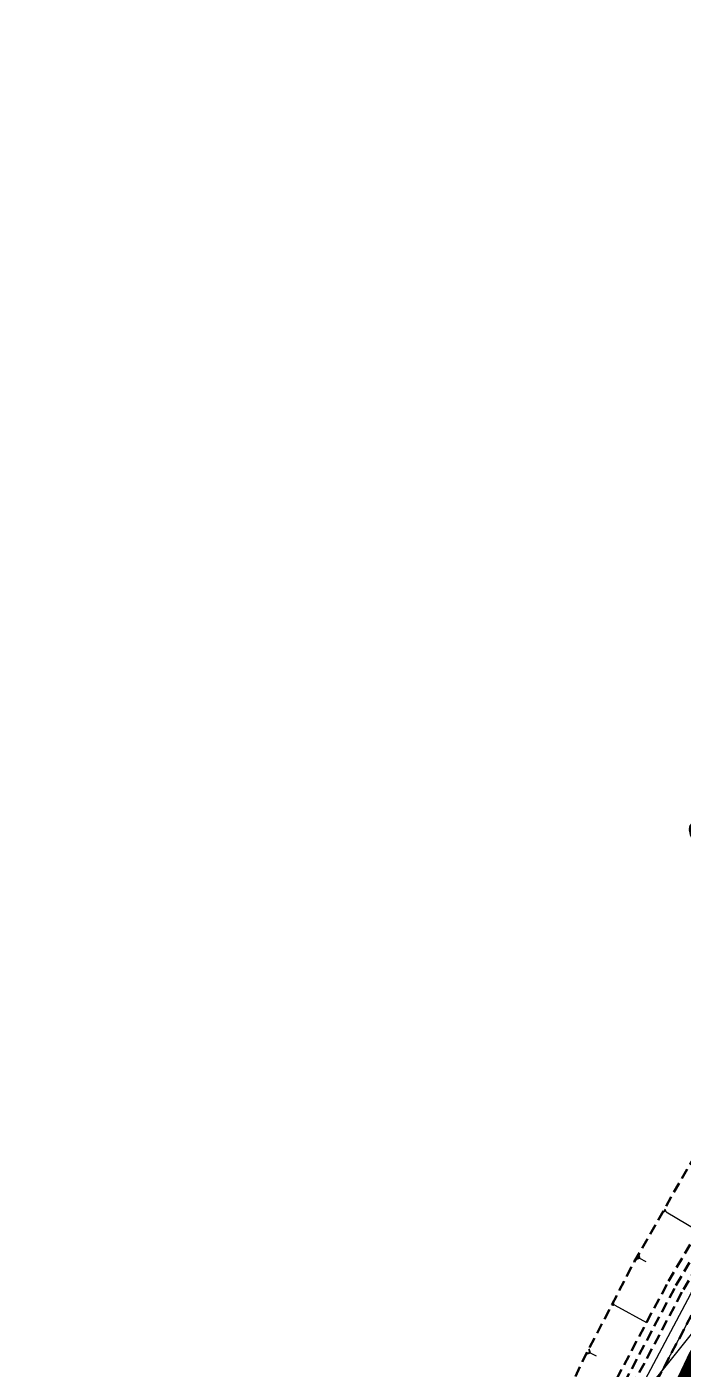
# Model space of a CAD drawing. Header units: metres. Extents: x 544752 to 548977, y 1840603 to 1844608.
# Drawn here: x 548320.4 to 548351, y 1841950.3 to 1842013 of the extents above; entities that cross this region are included whole.
import ezdxf

# ---------------------------------------------------------------- set-up
doc = ezdxf.new("R2010")
doc.units = ezdxf.units.M
doc.header["$MEASUREMENT"] = 0
doc.linetypes.add('ACAD_ISO02W100', pattern=[15, 12, -3])
doc.linetypes.add('Anordnung Grundriss$0$GESTRICHELT', pattern=[0.75, 0.5, -0.25])
doc.layers.add('C-ROAD', color=7, linetype='Continuous')
for name, color, linetype, lineweight in [('C-ROAD-CORR', 5, 'Continuous', 0), ('C-ROAD-SAMP-TEXT', 11, 'Continuous', 0), ('C-TOPO-FEAT', 94, 'Continuous', 5)]:
    doc.layers.add(name, color=color, linetype=linetype, lineweight=lineweight)

msp = doc.modelspace()

# ---------------------------------------------------------------- linework, layer by layer
at = {"layer": 'C-ROAD', "color": 3, "linetype": 'Continuous', "lineweight": 13}
msp.add_line((548320.3869486051, 1841913.139602886), (548364.1086873615, 1841967.5948024), dxfattribs=at)
at = {"layer": 'C-ROAD', "color": 1, "linetype": 'ACAD_ISO02W100', "lineweight": -3, "ltscale": 0.1, "const_width": 3, "flags": 128}
msp.add_lwpolyline([(548350.437190882, 1841850.100391811, -0.2879144332034855), (548364.1086873615, 1841967.5948024)], format="xyb", dxfattribs=at)
at = {"layer": 'C-ROAD-CORR', "color": 160, "linetype": 'Continuous'}
for p, q in [((548350.2451405869, 1841957.710979319, 522.2615857486479), (548350.1637291549, 1841957.573706232, 522.2615857486479)), ((548350.2578430057, 1841957.680251611, 522.2349786216649), (548350.1967844316, 1841957.577296796, 522.2349786216649)), ((548350.2705454244, 1841957.649523903, 522.208371494682), (548350.2298397084, 1841957.58088736, 522.208371494682)), ((548350.2832478433, 1841957.618796195, 522.181764367699), (548350.2628949851, 1841957.584477924, 522.181764367699)), ((548350.295950262, 1841957.588068488, 522.155157240716), (548351.7995585682, 1841956.696335747, 520.4065247230501)), ((548349.0531573468, 1841955.422116828, 522.2630077711918), (548349.3414362895, 1841955.259371596, 521.9319440586148)), ((548347.8340055065, 1841953.330350086, 522.4754351111947), (548347.7608877812, 1841953.194114204, 522.4754351111947)), ((548347.8475717712, 1841953.301134313, 522.4496588847576), (548347.7927334773, 1841953.198957402, 522.4496588847576)), ((548347.861138036, 1841953.271918541, 522.4238826583205), (548347.8245791735, 1841953.2038006, 522.4238826583205)), ((548347.8747043009, 1841953.242702768, 522.3981064318834), (548347.8564248695, 1841953.208643798, 522.3981064318834)), ((548347.8882705657, 1841953.213486995, 522.3723302054464), (548349.3805054806, 1841952.412605315, 520.6783190074866)), ((548346.7333443874, 1841950.999338248, 522.4818165336267), (548347.0209863317, 1841950.852791338, 522.1589627805516))]:
    msp.add_line(p, q, dxfattribs=at)
at = {"layer": 'C-ROAD-CORR', "color": 5, "linetype": 'Anordnung Grundriss$0$GESTRICHELT', "lineweight": 30, "extrusion": (-0.6157767125411439, 0.3476310930208539, -0.7070867439410443), "const_width": 0.1, "elevation": 302291.1141582353}
msp.add_lwpolyline([(-1873576.710416067, 303012.7380147276), (-1873576.848896672, 303012.5533739204), (-1873576.987377278, 303012.7380147275)], dxfattribs=at)
at = {"layer": 'C-ROAD-CORR', "color": 5, "linetype": 'Anordnung Grundriss$0$GESTRICHELT', "lineweight": 30, "extrusion": (-0.6300803647552465, 0.3210113578013877, -0.7070717375998032), "const_width": 0.1, "elevation": 245415.2494173339}
msp.add_lwpolyline([(-1890147.842916868, 246129.9704081886), (-1890147.977956469, 246129.790355388), (-1890148.112996069, 246129.9704081886)], dxfattribs=at)

# ---------------------------------------------------------------- texts
at = {"layer": 'C-ROAD-SAMP-TEXT', "color": 1, "linetype": 'Continuous', "lineweight": 13, "insert": (548353.1919508474, 1841976.3597818), "char_height": 1.8, "width": 4.848000000000001, "attachment_point": 5, "rotation": 51.239237377895556, "bg_fill": 3, "box_fill_scale": 1.416666666666667, "bg_fill_color": 256, "bg_fill_true_color": 13158600, "bg_fill_transparency": 0}
msp.add_mtext('{\\Fsimplex.shx|c0;C44}', dxfattribs=at)

# ---------------------------------------------------------------- next in the draw order: linework, layer by layer
at = {"layer": 'C-ROAD-CORR', "color": 11, "linetype": 'Anordnung Grundriss$0$GESTRICHELT', "lineweight": 30}
msp.add_polyline3d([(548344.1476898792, 1841945.811313652, 522.843259102757), (548346.3692844624, 1841950.575932781, 522.6325620992366), (548348.7986430564, 1841955.240318127, 522.4055197330113), (548351.4130607105, 1841959.807033252, 522.1837115537636), (548354.2352856328, 1841964.252088744, 521.9357228831092), (548357.3519030784, 1841968.496199481, 521.5458581506033), (548359.5425393456, 1841971.260934054, 521.2753983878347), (548360.5789254361, 1841972.544129531, 521.1488141260872), (548363.746611893, 1841976.412986621, 520.7170108485265), (548366.8511252126, 1841980.332565027, 520.3441744599145), (548367.6096497158, 1841981.285049611, 520.2468235001711), (548369.9630544459, 1841984.246189242, 519.9460878714904), (548373.0999950151, 1841988.139732013, 519.5152721155489), (548376.2889366602, 1841991.991523445, 519.0177683832688), (548379.5807041978, 1841995.760756612, 518.3883971748193), (548382.9505921218, 1841999.46726741, 517.6588416842193), (548386.4161533541, 1842003.096962707, 516.8065914384715), (548389.1228034489, 1842005.984152514, 516.1702983365107), (548389.8446162796, 1842006.756444003, 516.0025101069759), (548393.3069156014, 1842010.388758268, 515.173403087858), (548397.0010104802, 1842013.834965332, 514.3549864971811)], dxfattribs=at)
at = {"layer": 'C-ROAD-CORR', "color": 5, "linetype": 'Anordnung Grundriss$0$GESTRICHELT', "lineweight": 30}
msp.add_polyline3d([(548349.4915293966, 1841949.003419, 520.856676943611), (548351.887733634, 1841953.5062539, 520.5829981256346), (548354.4838699589, 1841957.896856713, 520.2872707831452), (548357.2746927892, 1841962.166356076, 519.9694949161432), (548360.2545631714, 1841966.306125319, 519.6296705246281), (548362.3542118502, 1841969.003459803, 519.3896124449019), (548363.3868789007, 1841970.289641274, 519.2677976086002), (548366.5172286863, 1841974.188475743, 518.8838761680594), (548369.6475784719, 1841978.087310213, 518.4779062030058), (548370.4098846004, 1841979.036758553, 518.3757055562584), (548372.7779282576, 1841981.986144682, 518.0561964618583), (548375.9082780433, 1841985.884979151, 517.6338329542727), (548379.0386278288, 1841989.783813621, 517.2114694466871), (548382.1689776145, 1841993.68264809, 516.7891059391015), (548385.2993274002, 1841997.581482559, 516.366742431516), (548388.4296771858, 1842001.480317029, 515.9443789239303), (548390.9000787013, 1842004.557189341, 515.6110591607355), (548391.5600269714, 1842005.379151498, 515.5226081807559), (548394.6903767571, 1842009.277985968, 515.1192047132199), (548397.8207265427, 1842013.176820437, 514.7424746264185)], dxfattribs=at)
at = {"layer": 'C-ROAD-CORR', "color": 160, "linetype": 'Anordnung Grundriss$0$GESTRICHELT', "lineweight": 30}
msp.add_polyline3d([(548349.4915293966, 1841949.003419, 520.706676943611), (548351.887733634, 1841953.5062539, 520.4329981256346), (548354.4838699589, 1841957.896856713, 520.1372707831453), (548357.2746927892, 1841962.166356076, 519.8194949161432), (548360.2545631714, 1841966.306125319, 519.4796705246281), (548362.3542118502, 1841969.003459803, 519.2396124449019), (548363.3868789007, 1841970.289641274, 519.1177976086002), (548366.5172286863, 1841974.188475743, 518.7338761680594), (548369.6475784719, 1841978.087310213, 518.3279062030058), (548370.4098846004, 1841979.036758553, 518.2257055562584), (548372.7779282576, 1841981.986144682, 517.9061964618584), (548375.9082780433, 1841985.884979151, 517.4838329542728), (548379.0386278288, 1841989.783813621, 517.0614694466872), (548382.1689776145, 1841993.68264809, 516.6391059391016), (548385.2993274002, 1841997.581482559, 516.216742431516), (548388.4296771858, 1842001.480317029, 515.7943789239304), (548390.9000787013, 1842004.557189341, 515.4610591607355), (548391.5600269714, 1842005.379151498, 515.372608180756), (548394.6903767571, 1842009.277985968, 514.9692047132199), (548397.8207265427, 1842013.176820437, 514.5924746264185)], dxfattribs=at)
at = {"layer": 'C-ROAD-CORR', "color": 1, "linetype": 'Anordnung Grundriss$0$GESTRICHELT', "lineweight": 30}
for points in [[(548338.7034462711, 1841925.614667889, 522.1939281809376), (548339.2386845958, 1841930.867967546, 522.8862299543631), (548340.408744024, 1841935.995056629, 523.1465604092656), (548342.1065134263, 1841940.967867005, 523.071329572082), (548344.1476898792, 1841945.811313652, 522.843259102757), (548346.3692844624, 1841950.575932781, 522.6325620992366), (548348.7986430564, 1841955.240318127, 522.4055197330113), (548351.4130607105, 1841959.807033252, 522.1837115537636), (548354.2352856328, 1841964.252088744, 521.9357228831092), (548357.3519030784, 1841968.496199481, 521.5458581506033), (548359.5425393456, 1841971.260934054, 521.2753983878347), (548360.5789254361, 1841972.544129531, 521.1488141260872), (548363.746611893, 1841976.412986621, 520.7170108485265), (548366.8511252126, 1841980.332565027, 520.3441744599145), (548367.6096497158, 1841981.285049611, 520.2468235001711), (548369.9630544459, 1841984.246189242, 519.9460878714904), (548373.0999950151, 1841988.139732013, 519.5152721155489), (548376.2889366602, 1841991.991523445, 519.0177683832688), (548379.5807041978, 1841995.760756612, 518.3883971748193), (548382.9505921218, 1841999.46726741, 517.6588416842193), (548386.4161533541, 1842003.096962707, 516.8065914384715), (548389.1228034489, 1842005.984152514, 516.1702983365107), (548389.8446162796, 1842006.756444003, 516.0025101069759), (548393.3069156014, 1842010.388758268, 515.173403087858)], [(548339.0137347485, 1841925.538145718, 521.8743431658), (548340.3660184593, 1841930.535548418, 521.710906970388), (548341.9415142783, 1841935.467132129, 521.5254222504631), (548343.7370388625, 1841940.322932419, 521.3178890060252), (548345.7489642926, 1841945.093137975, 521.0883072370746), (548347.9732254044, 1841949.768110433, 520.836676943611), (548350.4053280021, 1841954.338403852, 520.5629981256346), (548353.0403579389, 1841958.794783797, 520.2672707831452), (548355.8729910463, 1841963.128245999, 519.9494949161432), (548358.8975038924, 1841967.33003455, 519.6096705246281), (548361.0286081306, 1841970.06777873, 519.3696124449019), (548362.0612751811, 1841971.353960201, 519.2477976086002), (548365.1916249667, 1841975.252794671, 518.8638761680594), (548368.3219747524, 1841979.15162914, 518.4579062030058), (548369.0842808809, 1841980.101077481, 518.3557055562584), (548371.452324538, 1841983.050463609, 518.0361964618584), (548374.5826743237, 1841986.949298079, 517.6138329542728), (548377.7130241093, 1841990.848132548, 517.1914694466872), (548380.8433738949, 1841994.746967017, 516.7691059391016), (548383.9737236806, 1841998.645801487, 516.346742431516), (548387.1040734663, 1842002.544635956, 515.9243789239304), (548389.5744749818, 1842005.621508268, 515.5910591607355), (548390.2344232518, 1842006.443470425, 515.5026081807559), (548393.3647730375, 1842010.342304895, 515.0992047132199)]]:
    msp.add_polyline3d(points, dxfattribs=at)
at = {"layer": 'C-ROAD-CORR', "color": 92, "linetype": 'Anordnung Grundriss$0$GESTRICHELT', "lineweight": 30}
for points in [[(548339.4020989867, 1841925.442368797, 521.4743431658001), (548340.7496862268, 1841930.422415557, 521.310906970388), (548342.3197103614, 1841935.336871918, 521.1254222504631), (548344.108999103, 1841940.175808051, 520.9178890060252), (548346.113937132, 1841944.929446721, 520.6883072370746), (548348.3304734026, 1841949.588183037, 520.436676943611), (548350.7541293273, 1841954.142603863, 520.1629981256347), (548353.3800078259, 1841958.583506836, 519.8672707831453), (548356.2028032211, 1841962.901918959, 519.5494949161432), (548359.216811958, 1841967.089114731, 519.2096705246281), (548361.3405148882, 1841969.817350748, 518.9696124449019), (548362.3731819387, 1841971.103532218, 518.8477976086002), (548365.5035317242, 1841975.002366688, 518.4638761680594), (548368.6338815099, 1841978.901201157, 518.0579062030058), (548369.3961876384, 1841979.850649498, 517.9557055562584), (548371.7642312956, 1841982.800035626, 517.6361964618584), (548374.8945810812, 1841986.698870096, 517.2138329542728), (548378.0249308668, 1841990.597704565, 516.7914694466872), (548381.1552806525, 1841994.496539035, 516.3691059391016), (548384.2856304381, 1841998.395373504, 515.946742431516), (548387.4159802238, 1842002.294207973, 515.5243789239304), (548389.8863817393, 1842005.371080285, 515.1910591607356), (548390.5463300094, 1842006.193042443, 515.102608180756), (548393.676679795, 1842010.091876912, 514.69920471322)], [(548339.7904632248, 1841925.346591876, 521.4743431658001), (548341.1333539943, 1841930.309282696, 521.310906970388), (548342.6979064444, 1841935.206611706, 521.1254222504631), (548344.4809593434, 1841940.028683684, 520.9178890060252), (548346.4789099713, 1841944.765755467, 520.6883072370746), (548348.6877214008, 1841949.408255641, 520.436676943611), (548351.1029306523, 1841953.946803875, 520.1629981256347), (548353.719657713, 1841958.372229875, 519.8672707831453), (548356.5326153958, 1841962.675591918, 519.5494949161432), (548359.5361200237, 1841966.848194912, 519.2096705246281), (548361.6524216458, 1841969.566922765, 518.9696124449019), (548362.6850886963, 1841970.853104235, 518.8477976086002), (548365.8154384819, 1841974.751938705, 518.4638761680594), (548368.9457882675, 1841978.650773174, 518.0579062030058), (548369.708094396, 1841979.600221515, 517.9557055562584), (548372.0761380532, 1841982.549607643, 517.6361964618584), (548375.2064878389, 1841986.448442113, 517.2138329542728), (548378.3368376244, 1841990.347276582, 516.7914694466872), (548381.4671874101, 1841994.246111052, 516.3691059391016), (548384.5975371958, 1841998.144945521, 515.946742431516), (548387.7278869814, 1842002.04377999, 515.5243789239304), (548390.1982884969, 1842005.120652302, 515.1910591607356), (548390.858236767, 1842005.94261446, 515.102608180756), (548393.9885865527, 1842009.841448929, 514.69920471322)]]:
    msp.add_polyline3d(points, dxfattribs=at)
at = {"layer": 'C-TOPO-FEAT', "color": 94, "linetype": 'Continuous', "lineweight": 0, "ltscale": 2}
for points in [[(548349.0449693989, 1841949.228328245, 520.836676943611), (548351.4517319775, 1841953.751003886, 520.5629981256346), (548354.0593076001, 1841958.160952914, 520.2672707831452), (548356.8624275706, 1841962.449264877, 519.9494949161432), (548359.8554280894, 1841966.607275093, 519.6096705246281), (548361.9643284034, 1841969.316494782, 519.3696124449019), (548362.9969954538, 1841970.602676253, 519.2477976086002), (548366.1273452394, 1841974.501510722, 518.8638761680594), (548369.2576950251, 1841978.400345191, 518.4579062030058), (548370.0200011536, 1841979.349793532, 518.3557055562584), (548372.3880448107, 1841982.299179661, 518.0361964618584), (548375.5183945964, 1841986.19801413, 517.6138329542728), (548378.648744382, 1841990.096848599, 517.1914694466872), (548381.7790941676, 1841993.995683069, 516.7691059391016), (548384.9094439533, 1841997.894517538, 516.346742431516), (548388.039793739, 1842001.793352008, 515.9243789239304), (548390.5101952545, 1842004.870224319, 515.5910591607355), (548391.1701435245, 1842005.692186477, 515.5026081807559), (548394.3004933102, 1842009.591020946, 515.0992047132199), (548397.4308430959, 1842013.489855416, 514.7224746264185)], [(548349.4915293966, 1841949.003419, 520.4066769436109), (548351.887733634, 1841953.5062539, 520.1329981256346), (548354.4838699589, 1841957.896856713, 519.8372707831452), (548357.2746927892, 1841962.166356076, 519.5194949161431), (548360.2545631714, 1841966.306125319, 519.179670524628), (548362.3542118502, 1841969.003459803, 518.9396124449019), (548363.3868789007, 1841970.289641274, 518.8177976086001), (548366.5172286863, 1841974.188475743, 518.4338761680593), (548369.6475784719, 1841978.087310213, 518.0279062030057), (548370.4098846004, 1841979.036758553, 517.9257055562583), (548372.7779282576, 1841981.986144682, 517.6061964618583), (548375.9082780433, 1841985.884979151, 517.1838329542727), (548379.0386278288, 1841989.783813621, 516.7614694466871), (548382.1689776145, 1841993.68264809, 516.3391059391015), (548385.2993274002, 1841997.581482559, 515.9167424315159), (548388.4296771858, 1842001.480317029, 515.4943789239303), (548390.9000787013, 1842004.557189341, 515.1610591607355), (548391.5600269714, 1842005.379151498, 515.0726081807559), (548394.6903767571, 1842009.277985968, 514.6692047132199), (548397.8207265427, 1842013.176820437, 514.2924746264184)]]:
    msp.add_polyline3d(points, dxfattribs=at)

doc.saveas('drawing.dxf')
